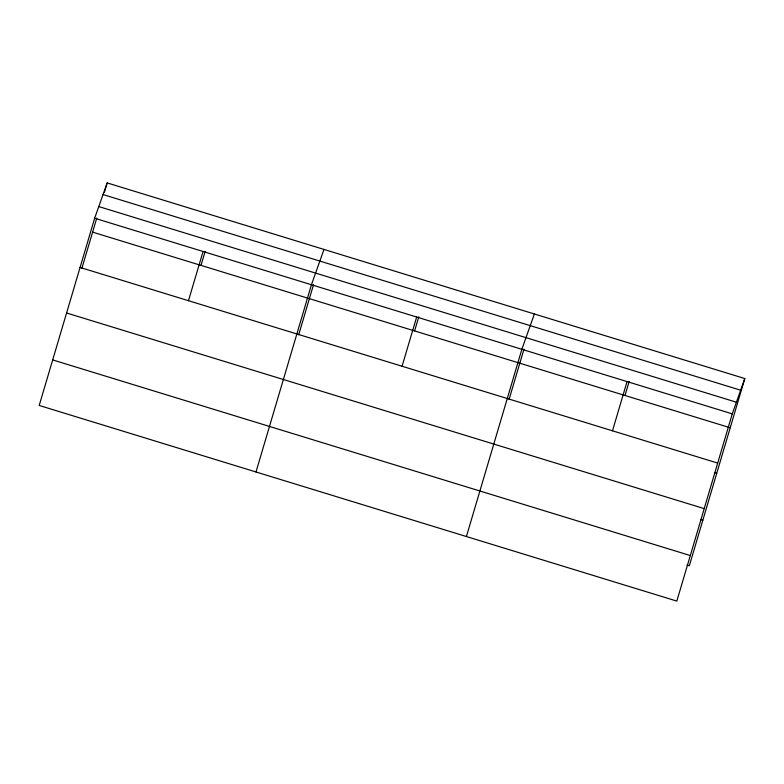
<?xml version="1.0" encoding="UTF-8"?>
<svg xmlns="http://www.w3.org/2000/svg" width="784" height="784" viewBox="0 0 784 784"><rect width="100%" height="100%" fill="white"/><g stroke="black" fill="none" stroke-linecap="round" stroke-linejoin="round"><path stroke-width="1.18" d="M94.658 218.226L39.2 405.455L676.817 601.093L732.276 413.864L744.8 378.545L107.183 182.907L94.658 218.226L732.276 413.864M81.879 268.334L96.775 218.07M104.409 192.286L107.183 182.907M188.474 300.703L203.056 251.488M200.998 265.384L205.163 251.321M255.986 471.968L311.444 284.739L323.978 249.42M298.675 334.846L313.561 284.582M402.074 366.246L416.657 317.02M414.599 330.926L418.764 316.863M466.402 536.53L521.86 349.301L534.384 313.982M509.081 399.409L523.977 349.145M612.49 430.808L627.063 381.583M625.015 395.489L629.18 381.426M744.8 378.545L689.342 565.774L687 565.058M103.057 194.559L740.664 390.207M98.794 206.574L736.411 402.212M92.61 232.133L730.218 427.77M80.076 267.442L717.693 463.089M714.391 472.595L716.733 473.311M66.591 312.992L704.199 508.63M700.494 519.518L702.827 520.233M52.695 359.915L690.302 555.552"/></g></svg>
